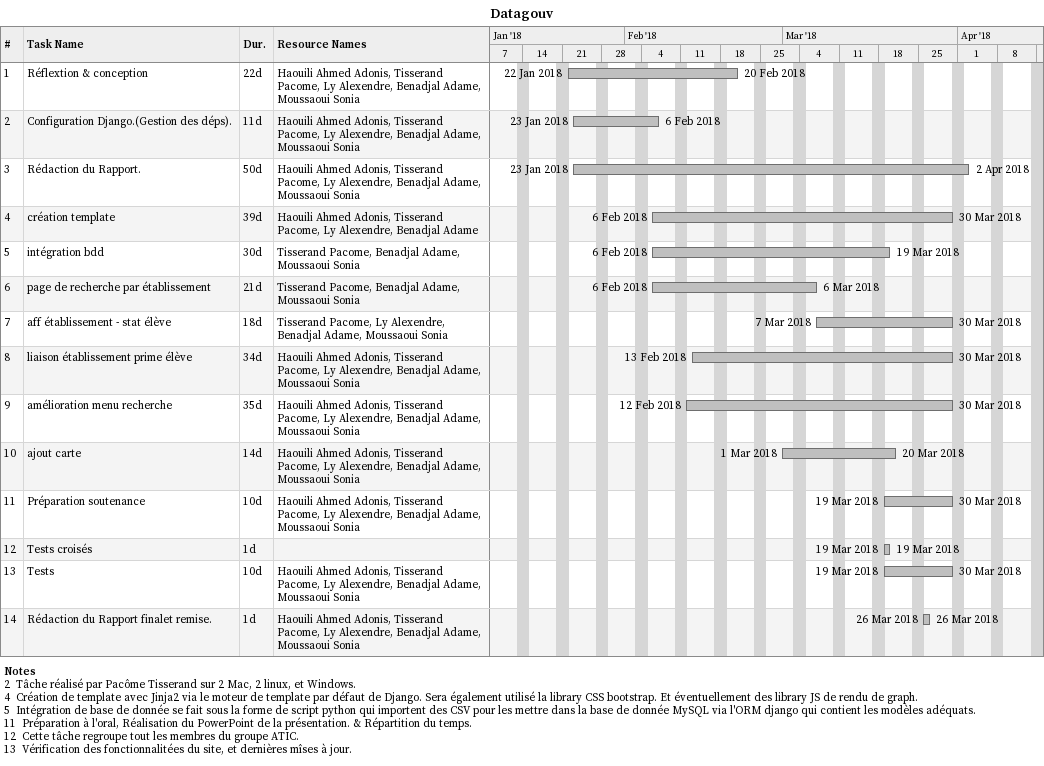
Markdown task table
Datagouv

| ID | Task | Duration | Start | Finish | Resources |
|---|---|---|---|---|---|
| 1 | Réflextion & conception | 22d | 2018-01-22 | 2018-02-20 | Haouili Ahmed Adonis, Tisserand Pacome, Ly Alexendre, Benadjal Adame, Moussaoui Sonia |
| 2 | Configuration Django.(Gestion des déps). | 11d | 2018-01-23 | 2018-02-06 | Haouili Ahmed Adonis, Tisserand Pacome, Ly Alexendre, Benadjal Adame, Moussaoui Sonia |
| 3 | Rédaction du Rapport. | 50d | 2018-01-23 | 2018-04-02 | Haouili Ahmed Adonis, Tisserand Pacome, Ly Alexendre, Benadjal Adame, Moussaoui Sonia |
| 4 | création template | 39d | 2018-02-06 | 2018-03-30 | Haouili Ahmed Adonis, Tisserand Pacome, Ly Alexendre, Benadjal Adame |
| 5 | intégration bdd | 30d | 2018-02-06 | 2018-03-19 | Tisserand Pacome, Benadjal Adame, Moussaoui Sonia |
| 6 | page de recherche par établissement | 21d | 2018-02-06 | 2018-03-06 | Tisserand Pacome, Benadjal Adame, Moussaoui Sonia |
| 7 | aff établissement - stat élève | 18d | 2018-03-07 | 2018-03-30 | Tisserand Pacome, Ly Alexendre, Benadjal Adame, Moussaoui Sonia |
| 8 | liaison établissement prime élève | 34d | 2018-02-13 | 2018-03-30 | Haouili Ahmed Adonis, Tisserand Pacome, Ly Alexendre, Benadjal Adame, Moussaoui Sonia |
| 9 | amélioration menu recherche | 35d | 2018-02-12 | 2018-03-30 | Haouili Ahmed Adonis, Tisserand Pacome, Ly Alexendre, Benadjal Adame, Moussaoui Sonia |
| 10 | ajout carte | 14d | 2018-03-01 | 2018-03-20 | Haouili Ahmed Adonis, Tisserand Pacome, Ly Alexendre, Benadjal Adame, Moussaoui Sonia |
| 11 | Préparation soutenance | 10d | 2018-03-19 | 2018-03-30 | Haouili Ahmed Adonis, Tisserand Pacome, Ly Alexendre, Benadjal Adame, Moussaoui Sonia |
| 12 | Tests croisés | 1d | 2018-03-19 | 2018-03-19 |  |
| 13 | Tests | 10d | 2018-03-19 | 2018-03-30 | Haouili Ahmed Adonis, Tisserand Pacome, Ly Alexendre, Benadjal Adame, Moussaoui Sonia |
| 14 | Rédaction du Rapport finalet remise. | 1d | 2018-03-26 | 2018-03-26 | Haouili Ahmed Adonis, Tisserand Pacome, Ly Alexendre, Benadjal Adame, Moussaoui Sonia |

Notes
- 2: Tâche réalisé par Pacôme Tisserand sur 2 Mac, 2 linux, et Windows.
- 4: Création de template avec Jinja2 via le moteur de template par défaut de Django. Sera également utilisé la library CSS bootstrap. Et éventuellement des library JS de rendu de graph.
- 5: Intégration de base de donnée se fait sous la forme de script python qui importent des CSV pour les mettre dans la base de donnée MySQL via l'ORM django qui contient les modèles adéquats.
- 11: Préparation à l'oral, Réalisation du PowerPoint de la présentation. & Répartition du temps.
- 12: Cette tâche regroupe tout les membres du groupe ATIC.
- 13: Vérification des fonctionnalitées du site, et dernières mîses à jour.
